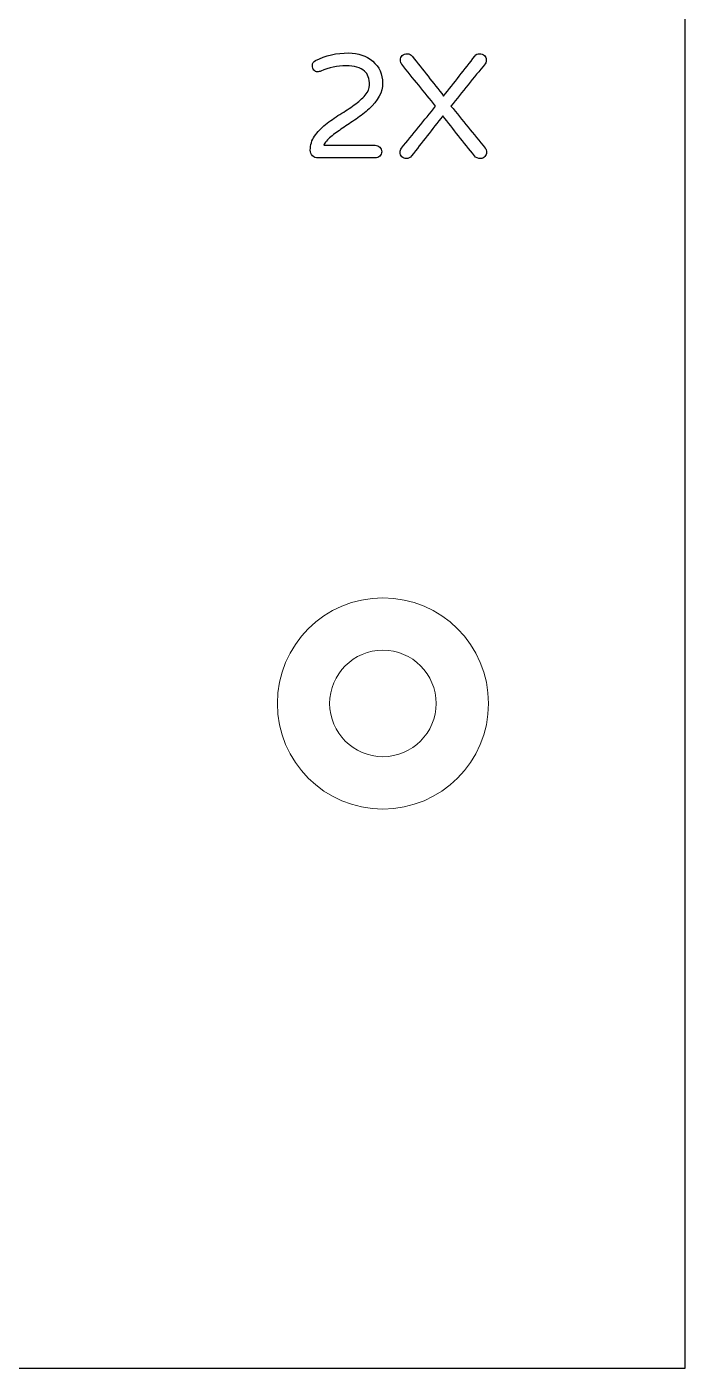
# Model space of a CAD drawing. Header units: inches. Extents: x -4260 to 4460, y -2370 to 2570.
# Drawn here: x 3214 to 4460, y -2370 to 168 of the extents above; entities that cross this region are included whole.
import ezdxf

# ---------------------------------------------------------------- set-up
doc = ezdxf.new("R2010")
doc.units = ezdxf.units.IN
doc.header["$MEASUREMENT"] = 0
doc.layers.add('Default', color=7, linetype='Continuous')

# ---------------------------------------------------------------- blocks, each defined once
blk = doc.blocks.new('block 491')
at = {"layer": 'Default', "color": 18, "lineweight": 25, "true_color": 0x000000}
blk.add_open_spline([(4081.2, -61.6), (4082.8, -63.7), (4083.7, -66.3), (4083.7, -69.3)], degree=3, dxfattribs=at)
blk = doc.blocks.new('block 492')
at = {"layer": 'Default', "color": 18, "lineweight": 25, "true_color": 0x000000}
blk.add_open_spline([(4083.7, -69.3), (4083.7, -72.4), (4082.6, -75.2), (4080.3, -77.8)], degree=3, dxfattribs=at)
blk = doc.blocks.new('block 493')
at = {"layer": 'Default', "color": 18, "lineweight": 25, "true_color": 0x000000}
blk.add_open_spline([(4080.3, -77.8), (4078.1, -80.3), (4075.5, -81.5), (4072.5, -81.5)], degree=3, dxfattribs=at)
blk = doc.blocks.new('block 494')
at = {"layer": 'Default', "color": 18, "lineweight": 25, "true_color": 0x000000}
blk.add_open_spline([(4072.5, -81.5), (4067.4, -81.5), (4063.6, -79.8), (4061, -76.2)], degree=3, dxfattribs=at)
blk = doc.blocks.new('block 495')
at = {"layer": 'Default', "color": 18, "lineweight": 25, "true_color": 0x000000}
blk.add_open_spline([(4061, -76.2), (4041, -51.1), (4021, -25.9), (4000.9, -0.8)], degree=3, dxfattribs=at)
blk = doc.blocks.new('block 496')
at = {"layer": 'Default', "color": 18, "lineweight": 25, "true_color": 0x000000}
blk.add_open_spline([(4000.9, -0.8), (3981.2, -26), (3961.5, -51.3), (3941.8, -76.5)], degree=3, dxfattribs=at)
blk = doc.blocks.new('block 497')
at = {"layer": 'Default', "color": 18, "lineweight": 25, "true_color": 0x000000}
blk.add_open_spline([(3941.8, -76.5), (3938.9, -79.9), (3935.8, -81.5), (3932.4, -81.5)], degree=3, dxfattribs=at)
blk = doc.blocks.new('block 498')
at = {"layer": 'Default', "color": 18, "lineweight": 25, "true_color": 0x000000}
blk.add_open_spline([(3932.4, -81.5), (3928.9, -81.5), (3926, -80.4), (3923.7, -78)], degree=3, dxfattribs=at)
blk = doc.blocks.new('block 499')
at = {"layer": 'Default', "color": 18, "lineweight": 25, "true_color": 0x000000}
blk.add_open_spline([(3923.7, -78), (3921.3, -75.7), (3920.2, -73), (3920.2, -69.9)], degree=3, dxfattribs=at)
blk = doc.blocks.new('block 500')
at = {"layer": 'Default', "color": 18, "lineweight": 25, "true_color": 0x000000}
blk.add_open_spline([(3920.2, -69.9), (3920.2, -66.8), (3921, -64.2), (3922.7, -61.9)], degree=3, dxfattribs=at)
blk = doc.blocks.new('block 501')
at = {"layer": 'Default', "color": 18, "lineweight": 25, "true_color": 0x000000}
blk.add_open_spline([(3922.7, -61.9), (3944.3, -35.4), (3965.9, -8.8), (3987.5, 17.7)], degree=3, dxfattribs=at)
blk = doc.blocks.new('block 502')
at = {"layer": 'Default', "color": 18, "lineweight": 25, "true_color": 0x000000}
blk.add_open_spline([(3987.5, 17.7), (3966.1, 44.1), (3944.7, 70.5), (3923.2, 96.9)], degree=3, dxfattribs=at)
blk = doc.blocks.new('block 503')
at = {"layer": 'Default', "color": 18, "lineweight": 25, "true_color": 0x000000}
blk.add_open_spline([(3923.2, 96.9), (3921.6, 99.1), (3920.7, 101.9), (3920.7, 105.1)], degree=3, dxfattribs=at)
blk = doc.blocks.new('block 504')
at = {"layer": 'Default', "color": 18, "lineweight": 25, "true_color": 0x000000}
blk.add_open_spline([(3920.7, 105.1), (3920.7, 108.4), (3921.9, 111.2), (3924.2, 113.5)], degree=3, dxfattribs=at)
blk = doc.blocks.new('block 505')
at = {"layer": 'Default', "color": 18, "lineweight": 25, "true_color": 0x000000}
blk.add_open_spline([(3924.2, 113.5), (3926.6, 115.9), (3929.7, 117), (3933.8, 117)], degree=3, dxfattribs=at)
blk = doc.blocks.new('block 506')
at = {"layer": 'Default', "color": 18, "lineweight": 25, "true_color": 0x000000}
blk.add_open_spline([(3933.8, 117), (3937.8, 117), (3941, 115.4), (3943.4, 112)], degree=3, dxfattribs=at)
blk = doc.blocks.new('block 507')
at = {"layer": 'Default', "color": 18, "lineweight": 25, "true_color": 0x000000}
blk.add_open_spline([(3943.4, 112), (3963.2, 86.9), (3982.9, 61.9), (4002.6, 36.8)], degree=3, dxfattribs=at)
blk = doc.blocks.new('block 508')
at = {"layer": 'Default', "color": 18, "lineweight": 25, "true_color": 0x000000}
blk.add_open_spline([(4002.6, 36.8), (4022.4, 62.1), (4042.1, 87.3), (4061.8, 112.6)], degree=3, dxfattribs=at)
blk = doc.blocks.new('block 509')
at = {"layer": 'Default', "color": 18, "lineweight": 25, "true_color": 0x000000}
blk.add_open_spline([(4061.8, 112.6), (4063.9, 115.6), (4066.8, 117), (4070.5, 117)], degree=3, dxfattribs=at)
blk = doc.blocks.new('block 510')
at = {"layer": 'Default', "color": 18, "lineweight": 25, "true_color": 0x000000}
blk.add_open_spline([(4070.5, 117), (4074.2, 117), (4077.3, 115.9), (4079.8, 113.5)], degree=3, dxfattribs=at)
blk = doc.blocks.new('block 511')
at = {"layer": 'Default', "color": 18, "lineweight": 25, "true_color": 0x000000}
blk.add_open_spline([(4079.8, 113.5), (4082.2, 111.2), (4083.4, 108.5), (4083.4, 105.5)], degree=3, dxfattribs=at)
blk = doc.blocks.new('block 512')
at = {"layer": 'Default', "color": 18, "lineweight": 25, "true_color": 0x000000}
blk.add_open_spline([(4083.4, 105.5), (4083.4, 102.6), (4082.7, 100), (4081.2, 98)], degree=3, dxfattribs=at)
blk = doc.blocks.new('block 513')
at = {"layer": 'Default', "color": 18, "lineweight": 25, "true_color": 0x000000}
blk.add_open_spline([(4081.2, 98), (4059.6, 71.3), (4038, 44.7), (4016.4, 18)], degree=3, dxfattribs=at)
blk = doc.blocks.new('block 514')
at = {"layer": 'Default', "color": 18, "lineweight": 25, "true_color": 0x000000}
blk.add_open_spline([(4016.4, 18), (4038, -8.5), (4059.6, -35.1), (4081.2, -61.6)], degree=3, dxfattribs=at)
blk = doc.blocks.new('block 515')
at = {"layer": 'Default', "color": 18, "lineweight": 25, "true_color": 0x000000}
blk.add_open_spline([(3881.9, -59.8), (3884.2, -62.1), (3885.4, -65), (3885.4, -68.4)], degree=3, dxfattribs=at)
blk = doc.blocks.new('block 516')
at = {"layer": 'Default', "color": 18, "lineweight": 25, "true_color": 0x000000}
blk.add_open_spline([(3885.4, -68.4), (3885.4, -71.7), (3884.2, -74.5), (3881.9, -76.8)], degree=3, dxfattribs=at)
blk = doc.blocks.new('block 517')
at = {"layer": 'Default', "color": 18, "lineweight": 25, "true_color": 0x000000}
blk.add_open_spline([(3881.9, -76.8), (3879.5, -79), (3876.7, -80.1), (3873.3, -80.1)], degree=3, dxfattribs=at)
blk = doc.blocks.new('block 518')
at = {"layer": 'Default', "color": 18, "lineweight": 25, "true_color": 0x000000}
blk.add_open_spline([(3873.3, -80.1), (3837.2, -80.1), (3801.1, -80.1), (3765, -80.1)], degree=3, dxfattribs=at)
blk = doc.blocks.new('block 519')
at = {"layer": 'Default', "color": 18, "lineweight": 25, "true_color": 0x000000}
blk.add_open_spline([(3765, -80.1), (3760.7, -80.1), (3757.2, -78.8), (3754.4, -76.1)], degree=3, dxfattribs=at)
blk = doc.blocks.new('block 520')
at = {"layer": 'Default', "color": 18, "lineweight": 25, "true_color": 0x000000}
blk.add_open_spline([(3754.4, -76.1), (3751.6, -73.4), (3750.2, -69.9), (3750.2, -65.6)], degree=3, dxfattribs=at)
blk = doc.blocks.new('block 521')
at = {"layer": 'Default', "color": 18, "lineweight": 25, "true_color": 0x000000}
blk.add_open_spline([(3750.2, -65.6), (3750.2, -55.6), (3752.9, -46.8), (3758.4, -38.9)], degree=3, dxfattribs=at)
blk = doc.blocks.new('block 522')
at = {"layer": 'Default', "color": 18, "lineweight": 25, "true_color": 0x000000}
blk.add_open_spline([(3758.4, -38.9), (3764, -31.1), (3770.9, -23.8), (3779.2, -17)], degree=3, dxfattribs=at)
blk = doc.blocks.new('block 523')
at = {"layer": 'Default', "color": 18, "lineweight": 25, "true_color": 0x000000}
blk.add_open_spline([(3779.2, -17), (3787.5, -10.3), (3796.5, -3.9), (3806.3, 2)], degree=3, dxfattribs=at)
blk = doc.blocks.new('block 524')
at = {"layer": 'Default', "color": 18, "lineweight": 25, "true_color": 0x000000}
blk.add_open_spline([(3806.3, 2), (3816, 8), (3825, 14), (3833.3, 20)], degree=3, dxfattribs=at)
blk = doc.blocks.new('block 525')
at = {"layer": 'Default', "color": 18, "lineweight": 25, "true_color": 0x000000}
blk.add_open_spline([(3833.3, 20), (3841.7, 26), (3848.6, 32.1), (3854.1, 38.5)], degree=3, dxfattribs=at)
blk = doc.blocks.new('block 526')
at = {"layer": 'Default', "color": 18, "lineweight": 25, "true_color": 0x000000}
blk.add_open_spline([(3854.1, 38.5), (3859.6, 44.9), (3862.4, 51.2), (3862.4, 57.6)], degree=3, dxfattribs=at)
blk = doc.blocks.new('block 527')
at = {"layer": 'Default', "color": 18, "lineweight": 25, "true_color": 0x000000}
blk.add_open_spline([(3862.4, 57.6), (3862.4, 63.9), (3861.6, 69.2), (3860, 73.4)], degree=3, dxfattribs=at)
blk = doc.blocks.new('block 528')
at = {"layer": 'Default', "color": 18, "lineweight": 25, "true_color": 0x000000}
blk.add_open_spline([(3860, 73.4), (3858.4, 77.6), (3855.9, 81.2), (3852.6, 84.2)], degree=3, dxfattribs=at)
blk = doc.blocks.new('block 529')
at = {"layer": 'Default', "color": 18, "lineweight": 25, "true_color": 0x000000}
blk.add_open_spline([(3852.6, 84.2), (3845.1, 91), (3833.6, 94.3), (3818.1, 94.3)], degree=3, dxfattribs=at)
blk = doc.blocks.new('block 530')
at = {"layer": 'Default', "color": 18, "lineweight": 25, "true_color": 0x000000}
blk.add_open_spline([(3818.1, 94.3), (3801.4, 94.3), (3785.4, 91), (3770.1, 84.2)], degree=3, dxfattribs=at)
blk = doc.blocks.new('block 531')
at = {"layer": 'Default', "color": 18, "lineweight": 25, "true_color": 0x000000}
blk.add_open_spline([(3770.1, 84.2), (3768.2, 83.3), (3766.1, 82.8), (3763.6, 82.8)], degree=3, dxfattribs=at)
blk = doc.blocks.new('block 532')
at = {"layer": 'Default', "color": 18, "lineweight": 25, "true_color": 0x000000}
blk.add_open_spline([(3763.6, 82.8), (3761.2, 82.8), (3759, 83.9), (3757, 85.9)], degree=3, dxfattribs=at)
blk = doc.blocks.new('block 533')
at = {"layer": 'Default', "color": 18, "lineweight": 25, "true_color": 0x000000}
blk.add_open_spline([(3757, 85.9), (3755.1, 88), (3754.1, 91), (3754.1, 94.9)], degree=3, dxfattribs=at)
blk = doc.blocks.new('block 534')
at = {"layer": 'Default', "color": 18, "lineweight": 25, "true_color": 0x000000}
blk.add_open_spline([(3754.1, 94.9), (3754.1, 98.8), (3756.2, 101.9), (3760.3, 104.1)], degree=3, dxfattribs=at)
blk = doc.blocks.new('block 535')
at = {"layer": 'Default', "color": 18, "lineweight": 25, "true_color": 0x000000}
blk.add_open_spline([(3760.3, 104.1), (3779.3, 113.7), (3800.1, 118.5), (3822.5, 118.5)], degree=3, dxfattribs=at)
blk = doc.blocks.new('block 536')
at = {"layer": 'Default', "color": 18, "lineweight": 25, "true_color": 0x000000}
blk.add_open_spline([(3822.5, 118.5), (3840.9, 118.5), (3856.1, 113.2), (3868.3, 102.7)], degree=3, dxfattribs=at)
blk = doc.blocks.new('block 537')
at = {"layer": 'Default', "color": 18, "lineweight": 25, "true_color": 0x000000}
blk.add_open_spline([(3868.3, 102.7), (3880.8, 92.1), (3887.1, 78.3), (3887.1, 61.5)], degree=3, dxfattribs=at)
blk = doc.blocks.new('block 538')
at = {"layer": 'Default', "color": 18, "lineweight": 25, "true_color": 0x000000}
blk.add_open_spline([(3887.1, 61.5), (3887.1, 44.5), (3878.5, 28.1), (3861.5, 12.4)], degree=3, dxfattribs=at)
blk = doc.blocks.new('block 539')
at = {"layer": 'Default', "color": 18, "lineweight": 25, "true_color": 0x000000}
blk.add_open_spline([(3861.5, 12.4), (3854.1, 5.7), (3845.9, -0.7), (3837, -6.7)], degree=3, dxfattribs=at)
blk = doc.blocks.new('block 540')
at = {"layer": 'Default', "color": 18, "lineweight": 25, "true_color": 0x000000}
blk.add_open_spline([(3837, -6.7), (3828.1, -12.6), (3819.5, -18.4), (3811.3, -23.9)], degree=3, dxfattribs=at)
blk = doc.blocks.new('block 541')
at = {"layer": 'Default', "color": 18, "lineweight": 25, "true_color": 0x000000}
blk.add_open_spline([(3811.3, -23.9), (3803.1, -29.4), (3795.7, -34.8), (3789.2, -40.2)], degree=3, dxfattribs=at)
blk = doc.blocks.new('block 542')
at = {"layer": 'Default', "color": 18, "lineweight": 25, "true_color": 0x000000}
blk.add_open_spline([(3789.2, -40.2), (3782.6, -45.5), (3778.1, -50.9), (3775.7, -56.3)], degree=3, dxfattribs=at)
blk = doc.blocks.new('block 543')
at = {"layer": 'Default', "color": 18, "lineweight": 25, "true_color": 0x000000}
blk.add_open_spline([(3775.7, -56.3), (3808.2, -56.3), (3840.8, -56.3), (3873.3, -56.3)], degree=3, dxfattribs=at)
blk = doc.blocks.new('block 544')
at = {"layer": 'Default', "color": 18, "lineweight": 25, "true_color": 0x000000}
blk.add_open_spline([(3873.3, -56.3), (3876.7, -56.3), (3879.5, -57.5), (3881.9, -59.8)], degree=3, dxfattribs=at)
blk = doc.blocks.new('block 545')
at = {"layer": 'Default', "color": 18, "lineweight": 20, "true_color": 0x000000}
blk.add_open_spline([(3887.7, -1011.7), (3832, -1011.7), (3786.9, -1056.8), (3786.9, -1112.5)], degree=3, dxfattribs=at)
blk = doc.blocks.new('block 546')
at = {"layer": 'Default', "color": 18, "lineweight": 20, "true_color": 0x000000}
blk.add_open_spline([(3786.9, -1112.5), (3786.9, -1168.1), (3832, -1213.2), (3887.7, -1213.2)], degree=3, dxfattribs=at)
blk = doc.blocks.new('block 547')
at = {"layer": 'Default', "color": 18, "lineweight": 20, "true_color": 0x000000}
blk.add_open_spline([(3887.7, -1213.2), (3943.3, -1213.2), (3988.4, -1168.1), (3988.4, -1112.5)], degree=3, dxfattribs=at)
blk = doc.blocks.new('block 548')
at = {"layer": 'Default', "color": 18, "lineweight": 20, "true_color": 0x000000}
blk.add_open_spline([(3988.4, -1112.5), (3988.4, -1056.8), (3943.3, -1011.7), (3887.7, -1011.7)], degree=3, dxfattribs=at)
blk = doc.blocks.new('block 549')
at = {"layer": 'Default', "color": 18, "lineweight": 20, "true_color": 0x000000}
blk.add_open_spline([(3887.7, -1312.3), (3998, -1312.3), (4087.5, -1222.8), (4087.5, -1112.5)], degree=3, dxfattribs=at)
blk = doc.blocks.new('block 550')
at = {"layer": 'Default', "color": 18, "lineweight": 20, "true_color": 0x000000}
blk.add_open_spline([(4087.5, -1112.5), (4087.5, -1002.1), (3998, -912.7), (3887.7, -912.7)], degree=3, dxfattribs=at)
blk = doc.blocks.new('block 551')
at = {"layer": 'Default', "color": 18, "lineweight": 20, "true_color": 0x000000}
blk.add_open_spline([(3887.7, -912.7), (3777.3, -912.7), (3687.9, -1002.1), (3687.9, -1112.5)], degree=3, dxfattribs=at)
blk = doc.blocks.new('block 552')
at = {"layer": 'Default', "color": 18, "lineweight": 20, "true_color": 0x000000}
blk.add_open_spline([(3687.9, -1112.5), (3687.9, -1222.8), (3777.3, -1312.3), (3887.7, -1312.3)], degree=3, dxfattribs=at)
blk = doc.blocks.new('block 645')
at = {"layer": 'Default', "color": 18, "lineweight": 25, "true_color": 0x000000}
blk.add_lwpolyline([(-4260.1, -2370.3), (4459.8, -2370.3), (4459.8, 2569.9), (-4260.1, 2569.9), (-4260.1, -2370.3)], dxfattribs=at)

msp = doc.modelspace()

# ---------------------------------------------------------------- block references
at = {"layer": 'Default'}
for name in ['block 645', 'block 534', 'block 535', 'block 536', 'block 537', 'block 504', 'block 503', 'block 505', 'block 506', 'block 507', 'block 508', 'block 509', 'block 510', 'block 511', 'block 512', 'block 533', 'block 532', 'block 531', 'block 530', 'block 529', 'block 528', 'block 502', 'block 513', 'block 526', 'block 527', 'block 538', 'block 525', 'block 523', 'block 524', 'block 539', 'block 501', 'block 514', 'block 522', 'block 541', 'block 540', 'block 496', 'block 495', 'block 521', 'block 542', 'block 520', 'block 519', 'block 543', 'block 544', 'block 515', 'block 516', 'block 500', 'block 499', 'block 492', 'block 491', 'block 518', 'block 517', 'block 498', 'block 497', 'block 494', 'block 493', 'block 551', 'block 550', 'block 545', 'block 548', 'block 552', 'block 546', 'block 547', 'block 549']:
    msp.add_blockref(name, (0, 0), dxfattribs=at)

doc.saveas('drawing.dxf')
